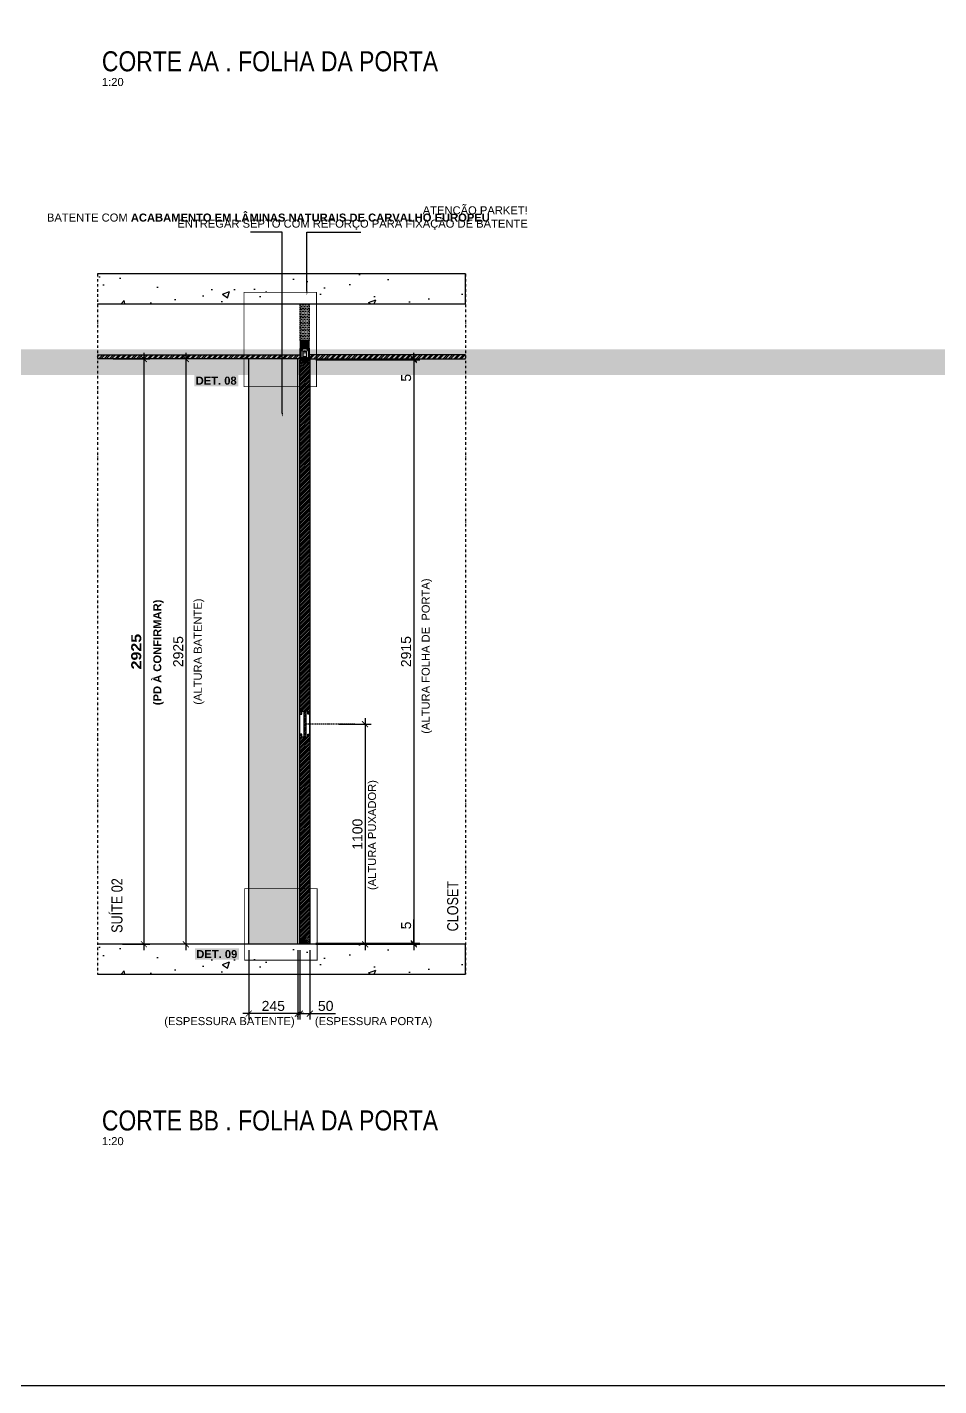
# Model space of a CAD drawing. Header units: millimetres. Extents: x -63251 to 507826, y 5339 to 217512.
# Drawn here: x 149331 to 153888, y 77975 to 84765 of the extents above; entities that cross this region are included whole.
import ezdxf
from ezdxf import colors
from ezdxf.entities.mleader import LeaderData, LeaderLine
from ezdxf.math import Vec2, Vec3

# ---------------------------------------------------------------- set-up
doc = ezdxf.new("R2010")
doc.units = ezdxf.units.MM
doc.header["$PDMODE"] = 3
doc.linetypes.add('TRAÇO 1-1', pattern=[9.525, 6.35, -3.175])
doc.linetypes.add('TRAÇO E PONTO 1-1', pattern=[25.4, 12.7, -6.35, 0, -6.35])
for name, color, linetype in [('AC-EQUIPAMENTO', 7, 'Continuous'), ('COTAS', 9, 'Continuous'), ('DETALHE', 10, 'Continuous'), ('FERRAGEM', 3, 'Continuous'), ('GESSO', 1, 'Continuous'), ('HACHURA', 21, 'Continuous'), ('MARCENARIA', 4, 'Continuous'), ('MARCENARIA . M', 4, 'Continuous'), ('PAREDE', 94, 'Continuous'), ('PDF8_Geometry', 7, 'Continuous'), ('PROJEÇÃO', 8, 'Continuous'), ('TEXTO', 105, 'Continuous'), ('TEXTO TRAÇO PONTO', 105, 'TRAÇO E PONTO 1-1')]:
    doc.layers.add(name, color=color, linetype=linetype)
doc.styles.add('1-1', font='arial.ttf', dxfattribs={"height": 0.2})
doc.styles.add('MEDIDA OFICIAL', font='ariblk.ttf')
doc.styles.add('PADRÃO', font='arial.ttf')
doc.styles.add('PADRÃO NEGRITO', font='arialbd.ttf')
doc.styles.add('TITULO', font='swissck.ttf')
doc.dimstyles.new('1-20', dxfattribs={"dimscale": 20, "dimtxt": 2.5, "dimasz": 1.5, "dimexe": 1.5, "dimexo": 1.5, "dimtad": 1, "dimtxsty": 'PADRÃO', "dimblk": 'ARCHTICK', "dimcen": 2.5, "dimdle": 1.5, "dimclrd": 9, "dimclre": 9, "dimclrt": 6, "dimadec": 0, "dimazin": 0, "dimtfac": 1, "dimtmove": 0, "dimatfit": 3, "dimfxl": 1.25, "dimlwd": -1, "dimlwe": -1, "dimarcsym": 0})
doc.dimstyles.new('Med. Ofic.1-20', dxfattribs={"dimscale": 20, "dimtxt": 2.5, "dimasz": 1.5, "dimexe": 1.5, "dimexo": 1.5, "dimtad": 1, "dimtxsty": 'MEDIDA OFICIAL', "dimblk": 'ARCHTICK', "dimcen": 2.5, "dimdle": 1.5, "dimclrd": 9, "dimclre": 9, "dimclrt": 10, "dimadec": 0, "dimazin": 0, "dimtfac": 1, "dimtmove": 0, "dimatfit": 3, "dimfxl": 1.25, "dimlwd": -1, "dimlwe": -1, "dimarcsym": 0})

# ---------------------------------------------------------------- blocks, each defined once
blk = doc.blocks.new('_ArchTick')
at = {"color": 0, "linetype": 'ByBlock', "const_width": 0.15}
blk.add_lwpolyline([(-0.5, -0.5), (0.5, 0.5)], dxfattribs=at)
blk = doc.blocks.new('*D458')
at = {"layer": 'Defpoints', "color": 0, "transparency": 16777216}
for p in [(150858.3, 81281.7), (150858.3, 80181.7), (151020.3, 80181.7)]:
    blk.add_point(p, dxfattribs=at)
at = {"layer": 'MARCENARIA . M', "color": 9, "transparency": 16777216}
for p, q in [((150888.3, 81281.7), (151050.3, 81281.7)), ((151020.3, 81311.7), (151020.3, 80151.7)), ((150888.3, 80181.7), (151050.3, 80181.7))]:
    blk.add_line(p, q, dxfattribs=at)
at = {"layer": 'MARCENARIA . M', "color": 9, "transparency": 16777216, "xscale": 30, "yscale": 30, "zscale": 30}
for p, rotation in [((151020.3, 81281.7), 90), ((151020.3, 80181.7), 270)]:
    blk.add_blockref('_ArchTick', p, dxfattribs=dict(at, rotation=rotation))
at = {"layer": 'MARCENARIA . M', "color": 6, "transparency": 16777216, "insert": (150982.3, 80731.7), "char_height": 50, "attachment_point": 5, "rotation": 90, "style": 'PADRÃO'}
blk.add_mtext('1100', dxfattribs=at)
blk = doc.blocks.new('*D459')
at = {"layer": 'Defpoints', "color": 0, "transparency": 16777216}
for p in [(150743.9, 83101.7), (150743.9, 80186.7), (151263.4, 80186.7)]:
    blk.add_point(p, dxfattribs=at)
at = {"layer": 'MARCENARIA . M', "color": 9, "transparency": 16777216}
for p, q in [((151263.4, 83131.7), (151263.4, 80156.7)), ((150773.9, 83101.7), (151293.4, 83101.7)), ((150773.9, 80186.7), (151293.4, 80186.7))]:
    blk.add_line(p, q, dxfattribs=at)
at = {"layer": 'MARCENARIA . M', "color": 9, "transparency": 16777216, "xscale": 30, "yscale": 30, "zscale": 30}
for p, rotation in [((151263.4, 83101.7), 90), ((151263.4, 80186.7), 270)]:
    blk.add_blockref('_ArchTick', p, dxfattribs=dict(at, rotation=rotation))
at = {"layer": 'MARCENARIA . M', "color": 6, "transparency": 16777216, "insert": (151225.4, 81644.2), "char_height": 50, "attachment_point": 5, "rotation": 90, "style": 'PADRÃO'}
blk.add_mtext('2915', dxfattribs=at)
blk = doc.blocks.new('*D460')
at = {"layer": 'Defpoints', "color": 0, "transparency": 16777216}
for p in [(150743.9, 80186.7), (150743.9, 80181.7), (151263.4, 80181.7)]:
    blk.add_point(p, dxfattribs=at)
at = {"layer": 'MARCENARIA . M', "color": 9, "transparency": 16777216}
for p, q in [((151263.4, 80186.7), (151263.4, 80304.8)), ((150773.9, 80186.7), (151293.4, 80186.7)), ((151263.4, 80181.7), (151263.4, 80186.7)), ((150773.9, 80181.7), (151293.4, 80181.7)), ((151263.4, 80181.7), (151263.4, 80151.7))]:
    blk.add_line(p, q, dxfattribs=at)
at = {"layer": 'MARCENARIA . M', "color": 9, "transparency": 16777216, "xscale": 30, "yscale": 30, "zscale": 30}
for p, rotation in [((151263.4, 80186.7), 270), ((151263.4, 80181.7), 90)]:
    blk.add_blockref('_ArchTick', p, dxfattribs=dict(at, rotation=rotation))
at = {"layer": 'MARCENARIA . M', "color": 6, "transparency": 16777216, "insert": (151225.5, 80275.8), "char_height": 50, "attachment_point": 5, "rotation": 90, "style": 'PADRÃO'}
blk.add_mtext('5', dxfattribs=at)
blk = doc.blocks.new('*D461')
at = {"layer": 'Defpoints', "color": 0, "transparency": 16777216}
for p in [(150743.9, 83106.7), (151263.4, 83106.7), (150743.9, 83101.7)]:
    blk.add_point(p, dxfattribs=at)
at = {"layer": 'MARCENARIA . M', "color": 9, "transparency": 16777216}
for p, q in [((150773.9, 83106.7), (151293.4, 83106.7)), ((151263.4, 83106.7), (151263.4, 83136.7)), ((151263.4, 83106.7), (151263.4, 83101.7)), ((150773.9, 83101.7), (151293.4, 83101.7)), ((151263.4, 83101.7), (151263.4, 82983.5))]:
    blk.add_line(p, q, dxfattribs=at)
at = {"layer": 'MARCENARIA . M', "color": 9, "transparency": 16777216, "xscale": 30, "yscale": 30, "zscale": 30}
for p, rotation in [((151263.4, 83106.7), 270), ((151263.4, 83101.7), 90)]:
    blk.add_blockref('_ArchTick', p, dxfattribs=dict(at, rotation=rotation))
at = {"layer": 'MARCENARIA . M', "color": 6, "transparency": 16777216, "insert": (151225.5, 83012.6), "char_height": 50, "attachment_point": 5, "rotation": 90, "style": 'PADRÃO'}
blk.add_mtext('5', dxfattribs=at)
blk = doc.blocks.new('*D462')
at = {"layer": 'COTAS', "color": 9, "ltscale": 0.4, "transparency": 16777216}
for p, q in [((149761.1, 83106.7), (149944.9, 83106.7)), ((149807.7, 80181.7), (149944.9, 80181.7))]:
    blk.add_line(p, q, dxfattribs=at)
at = {"layer": 'COTAS', "color": 9, "linetype": 'Continuous', "ltscale": 0.4, "transparency": 16777216}
blk.add_line((149914.9, 83136.7), (149914.9, 80151.7), dxfattribs=at)
at = {"layer": 'Defpoints', "color": 0, "ltscale": 0.4, "transparency": 16777216}
for p in [(149731.1, 83106.7), (149777.7, 80181.7), (149914.9, 80181.7)]:
    blk.add_point(p, dxfattribs=at)
at = {"layer": 'COTAS', "color": 9, "ltscale": 0.4, "transparency": 16777216, "xscale": 30, "yscale": 30, "zscale": 30}
for p, rotation in [((149914.9, 83106.7), 90), ((149914.9, 80181.7), 270)]:
    blk.add_blockref('_ArchTick', p, dxfattribs=dict(at, rotation=rotation))
at = {"layer": 'COTAS', "color": 10, "ltscale": 0.4, "transparency": 16777216, "insert": (149876.6, 81644.2), "char_height": 50, "attachment_point": 5, "rotation": 90, "style": 'MEDIDA OFICIAL'}
blk.add_mtext('2925', dxfattribs=at)
blk = doc.blocks.new('*D465')
at = {"layer": 'Defpoints', "color": 0, "transparency": 16777216}
for p in [(150265.1, 83106.7), (150124.5, 80181.7), (150289.7, 80181.7)]:
    blk.add_point(p, dxfattribs=at)
at = {"layer": 'MARCENARIA . M', "color": 9, "transparency": 16777216}
for p, q in [((150235.1, 83106.7), (150094.5, 83106.7)), ((150124.5, 83136.7), (150124.5, 80151.7)), ((150259.7, 80181.7), (150094.5, 80181.7))]:
    blk.add_line(p, q, dxfattribs=at)
at = {"layer": 'MARCENARIA . M', "color": 9, "transparency": 16777216, "xscale": 30, "yscale": 30, "zscale": 30}
for p, rotation in [((150124.5, 83106.7), 90), ((150124.5, 80181.7), 270)]:
    blk.add_blockref('_ArchTick', p, dxfattribs=dict(at, rotation=rotation))
at = {"layer": 'MARCENARIA . M', "color": 6, "transparency": 16777216, "insert": (150086.5, 81644.2), "char_height": 50, "attachment_point": 5, "rotation": 90, "style": 'PADRÃO'}
blk.add_mtext('2925', dxfattribs=at)
blk = doc.blocks.new('*D466')
at = {"layer": 'Defpoints', "color": 0, "transparency": 16777216}
for p in [(150438.9, 80181.7), (150683.9, 80181.7), (150438.9, 79835.4)]:
    blk.add_point(p, dxfattribs=at)
at = {"layer": 'MARCENARIA . M', "color": 9, "transparency": 16777216}
for p, q in [((150438.9, 80151.7), (150438.9, 79805.4)), ((150683.9, 80151.7), (150683.9, 79805.4)), ((150713.9, 79835.4), (150408.9, 79835.4))]:
    blk.add_line(p, q, dxfattribs=at)
at = {"layer": 'MARCENARIA . M', "color": 9, "transparency": 16777216, "xscale": 30, "yscale": 30, "zscale": 30, "rotation": 180}
blk.add_blockref('_ArchTick', (150438.9, 79835.4), dxfattribs=at)
at = {"layer": 'MARCENARIA . M', "color": 9, "transparency": 16777216, "xscale": 30, "yscale": 30, "zscale": 30}
blk.add_blockref('_ArchTick', (150683.9, 79835.4), dxfattribs=at)
at = {"layer": 'MARCENARIA . M', "color": 6, "transparency": 16777216, "insert": (150561.4, 79873.4), "char_height": 50, "attachment_point": 5, "style": 'PADRÃO'}
blk.add_mtext('245', dxfattribs=at)
blk = doc.blocks.new('*D467')
at = {"layer": 'Defpoints', "color": 0, "transparency": 16777216}
for p in [(150693.9, 80181.7), (150743.9, 80181.7), (150693.9, 79835.4)]:
    blk.add_point(p, dxfattribs=at)
at = {"layer": 'MARCENARIA . M', "color": 9, "transparency": 16777216}
for p, q in [((150693.9, 80151.7), (150693.9, 79805.4)), ((150743.9, 80151.7), (150743.9, 79805.4)), ((150693.9, 79835.4), (150773.9, 79835.4)), ((150743.9, 79835.4), (150871.6, 79835.4))]:
    blk.add_line(p, q, dxfattribs=at)
at = {"layer": 'MARCENARIA . M', "color": 9, "transparency": 16777216, "xscale": 30, "yscale": 30, "zscale": 30, "rotation": 180}
blk.add_blockref('_ArchTick', (150693.9, 79835.4), dxfattribs=at)
at = {"layer": 'MARCENARIA . M', "color": 9, "transparency": 16777216, "xscale": 30, "yscale": 30, "zscale": 30}
blk.add_blockref('_ArchTick', (150743.9, 79835.4), dxfattribs=at)
at = {"layer": 'MARCENARIA . M', "color": 6, "transparency": 16777216, "insert": (150823.4, 79873.4), "char_height": 50, "attachment_point": 5, "style": 'PADRÃO'}
blk.add_mtext('50', dxfattribs=at)

msp = doc.modelspace()

# ---------------------------------------------------------------- hatches: boundary and pattern name
at = {"layer": 'HACHURA'}
h = msp.add_hatch(dxfattribs=at)
h.set_pattern_fill('AR-CONC', color=21, scale=2)
h.set_pattern_definition([(50, (106628.95, 60829.57), (364.3693, -31.8782), [38.1, -419.1]), (355, (106628.95, 60829.57), (-70.4868, 382.1137), [30.48, -335.2812]), (100.45144, (106659.3, 60826.9), (293.8825, 350.2355), [32.38, -356.1805]), (46.1842, (106628.95, 60931.17), (542.158, -84.0847), [57.15, -628.65]), (96.6356, (106674.13, 60924.16), (474.808, 494.852), [48.57, -534.271]), (351.1842, (106628.95, 60931.17), (474.808, 494.852), [45.72, -502.9195]), (21, (106679.75, 60905.77), (303.2288, -204.5304), [38.1, -419.1]), (326, (106679.75, 60905.77), (123.604, 368.376), [30.48, -335.28]), (71.45144, (106705.02, 60888.73), (426.8328, 163.8455), [32.38, -356.18]), (37.5, (106628.95, 60829.57), (6.1772, 169.11008), [0, -331.216, 0, -340.36, 0, -336.55]), (7.5, (106628.95, 60829.57), (133.6393, 200.36115), [0, -194.056, 0, -323.596, 0, -128.27]), (327.5, (106515.67, 60829.57), (271.1812, -11.4575), [0, -127, 0, -396.24, 0, -525.78]), (317.5, (106464.87, 60829.57), (296.2584, 50.853), [0, -165.1, 0, -263.144, 0, -373.38])])
h.paths.add_polyline_path([(149682.919, 83531.698), (149682.919, 83381.698), (151524.907, 83381.698), (151524.907, 83531.698)])
h = msp.add_hatch(dxfattribs=at)
h.set_pattern_fill('AR-CONC', color=21, scale=2)
h.set_pattern_definition([(50, (106628.95, 57479.57), (364.3693, -31.8782), [38.1, -419.1]), (355, (106628.95, 57479.57), (-70.4868, 382.1137), [30.48, -335.2812]), (100.45144, (106659.3, 57476.9), (293.8825, 350.2355), [32.38, -356.1805]), (46.1842, (106628.95, 57581.17), (542.158, -84.0847), [57.15, -628.65]), (96.6356, (106674.13, 57574.16), (474.808, 494.852), [48.57, -534.271]), (351.1842, (106628.95, 57581.17), (474.808, 494.852), [45.72, -502.9195]), (21, (106679.75, 57555.77), (303.2288, -204.5304), [38.1, -419.1]), (326, (106679.75, 57555.77), (123.604, 368.376), [30.48, -335.28]), (71.45144, (106705.02, 57538.73), (426.8328, 163.8455), [32.38, -356.18]), (37.5, (106628.95, 57479.57), (6.1772, 169.11008), [0, -331.216, 0, -340.36, 0, -336.55]), (7.5, (106628.95, 57479.57), (133.6393, 200.36115), [0, -194.056, 0, -323.596, 0, -128.27]), (327.5, (106515.67, 57479.57), (271.1812, -11.4575), [0, -127, 0, -396.24, 0, -525.78]), (317.5, (106464.87, 57479.57), (296.2584, 50.853), [0, -165.1, 0, -263.144, 0, -373.38])])
h.paths.add_polyline_path([(149682.919, 80181.698), (149682.919, 80031.698), (151524.907, 80031.698), (151524.907, 80181.698)])
at = {"layer": 'MARCENARIA . M'}
h = msp.add_hatch(dxfattribs=at)
h.set_pattern_fill('DOTS', color=8, scale=5)
h.set_pattern_definition([(0, (33330.164, 53301.7015), (3.96875, 7.9375), [0, -7.9375])])
h.paths.add_polyline_path([(150741.358, 83381.698), (150696.358, 83381.698), (150696.358, 83199.698), (150741.358, 83199.698)])

# ---------------------------------------------------------------- linework, layer by layer
at = {"layer": 'DETALHE', "color": 10, "linetype": 'TRAÇO 1-1', "const_width": 4}
msp.add_lwpolyline([(150418.133, 80459.211), (150780.428, 80459.211), (150780.428, 80102.588), (150418.133, 80102.588)], close=True, dxfattribs=at)
at = {"layer": 'FERRAGEM'}
for points in [[(150711.358, 80186.698), (150711.358, 80201.698), (150726.358, 80201.698), (150726.358, 80186.698)], [(150711.358, 80186.698), (150712.358, 80186.698), (150712.358, 80200.698), (150725.358, 80200.698), (150725.358, 80186.698), (150726.358, 80186.698)]]:
    msp.add_lwpolyline(points, dxfattribs=at)
at = {"layer": 'FERRAGEM', "color": 1, "lineweight": 5}
for points in [[(150714.343, 80189.188), (150723.44, 80189.188), (150723.44, 80194.106), (150714.343, 80194.106)], [(150722.294, 80184.259), (150715.489, 80184.259), (150715.489, 80188.379), (150722.294, 80188.379)]]:
    msp.add_lwpolyline(points, close=True, dxfattribs=at)
for points in [[(150715.489, 80188.379), (150714.68, 80189.188)], [(150722.294, 80188.379), (150723.035, 80189.188)]]:
    msp.add_lwpolyline(points, dxfattribs=at)
at = {"layer": 'FERRAGEM'}
msp.add_lwpolyline([(150711.648, 80184.124), (150726.067, 80184.124), (150726.067, 80181.698), (150711.648, 80181.698)], close=True, dxfattribs=at)
at = {"layer": 'MARCENARIA'}
for points in [[(150693.858, 81231.698), (150693.858, 81331.698), (150703.858, 81331.698), (150703.858, 81346.698), (150713.858, 81346.698), (150713.858, 81216.698), (150703.858, 81216.698), (150703.858, 81231.698)], [(150743.858, 81231.698), (150743.858, 81331.698), (150733.858, 81331.698), (150733.858, 81346.698), (150723.858, 81346.698), (150723.858, 81216.698), (150733.858, 81216.698), (150733.858, 81231.698)]]:
    msp.add_lwpolyline(points, close=True, dxfattribs=at)
at = {"layer": 'PAREDE', "color": 10, "linetype": 'TRAÇO 1-1'}
msp.add_line((150968.24, 81281.698), (150723.858, 81281.698), dxfattribs=at)
at = {"layer": 'PAREDE'}
for points in [[(149682.919, 83381.698), (151522.907, 83381.698), (151522.907, 83531.698), (149682.919, 83531.698)], [(149682.919, 80031.698), (151522.907, 80031.698), (151522.907, 80181.698), (149682.919, 80181.698)]]:
    msp.add_lwpolyline(points, dxfattribs=at)
at = {"layer": 'PDF8_Geometry', "lineweight": 5}
for points in [[(150717.173, 80184.259), (150717.173, 80184.124)], [(150720.542, 80184.259), (150720.542, 80184.124)]]:
    msp.add_lwpolyline(points, dxfattribs=at)
at = {"layer": 'PROJEÇÃO', "color": 8, "linetype": 'TRAÇO 1-1'}
msp.add_lwpolyline([(150741.358, 83381.698), (150741.358, 83199.698), (150696.358, 83199.698), (150696.358, 83381.698)], dxfattribs=at)

# ---------------------------------------------------------------- texts
at = {"layer": 'COTAS', "color": 10, "insert": (150013.697, 81640.184), "char_height": 40, "width": 1350, "attachment_point": 8, "rotation": 90, "style": 'PADRÃO NEGRITO'}
msp.add_mtext('(PD À CONFIRMAR)', dxfattribs=at)
at = {"layer": 'COTAS', "color": 6, "char_height": 40, "width": 1350, "attachment_point": 2, "rotation": 90, "style": 'PADRÃO'}
for s, insert in [('(ALTURA BATENTE)', (150164.173, 81644.198)), ('(ALTURA PUXADOR)', (151034.829, 80727.579))]:
    msp.add_mtext(s, dxfattribs=dict(at, insert=insert))
at = {"layer": 'COTAS', "color": 6, "char_height": 40, "width": 1298, "attachment_point": 2, "style": 'PADRÃO'}
for s, insert in [('(ESPESSURA BATENTE)', (150342.428, 79817.814)), ('(ESPESSURA PORTA)', (151062.652, 79817.814))]:
    msp.add_mtext(s, dxfattribs=dict(at, insert=insert))
at = {"layer": 'DETALHE', "color": 105, "insert": (150381.476, 80152.679), "char_height": 40, "width": 203.41444, "attachment_point": 3, "style": 'PADRÃO', "bg_fill": 1, "box_fill_scale": 1.2, "bg_fill_color": 50, "bg_fill_transparency": 0}
msp.add_mtext('{\\fArial|b1|i0|c0|p34;DET. 09}', dxfattribs=at)
at = {"layer": 'TEXTO', "color": 1, "char_height": 100, "width": 2667.84777, "attachment_point": 7, "style": 'TITULO'}
for s, insert in [('CORTE AA . FOLHA DA PORTA', (149704.813, 84542.814)), ('CORTE BB . FOLHA DA PORTA', (149704.813, 79249.873))]:
    msp.add_mtext(s, dxfattribs=dict(at, insert=insert))
at = {"layer": 'TEXTO', "char_height": 40, "width": 480, "attachment_point": 1, "style": 'PADRÃO'}
for insert in [(149704.813, 84510.814), (149704.813, 79217.873)]:
    msp.add_mtext('1:20', dxfattribs=dict(at, insert=insert))
at = {"layer": 'TEXTO', "color": 1, "char_height": 55, "width": 695.16158, "attachment_point": 7, "rotation": 90, "style": 'TITULO'}
for s, insert in [('\\pxql;{\\C10;SUÍTE 02}', (149808.47, 80238.723)), ('\\pxql;{\\C10;CLOSET}', (151486.257, 80246.186))]:
    msp.add_mtext(s, dxfattribs=dict(at, insert=insert))

# ---------------------------------------------------------------- dimensions: what is measured, and where the dimension line sits
at = {"layer": 'MARCENARIA . M', "color": 2}
for base, p1, p2, angle, picture, middle in [((151020.305, 80181.698), (150858.268, 81281.698), (150858.268, 80181.698), 90, '*D458', (150982.277, 80731.698)), ((150438.858, 79835.403), (150683.858, 80181.698), (150438.858, 80181.698), 180, '*D466', (150561.358, 79873.431))]:
    dim = msp.add_linear_dim(base=base, p1=p1, p2=p2, angle=angle, dimstyle='1-20', dxfattribs=at)
    dim.commit()
    dim.dimension.update_dxf_attribs({"geometry": picture, "text_midpoint": middle})
for base, p1, p2, angle, picture, middle in [((151263.416, 80181.698), (150743.858, 80186.698), (150743.858, 80181.698), 90, '*D460', (151263.416, 80275.774)), ((150693.858, 79835.403), (150743.858, 80181.698), (150693.858, 80181.698), 180, '*D467', (150823.363, 79835.403))]:
    dim = msp.add_linear_dim(base=base, p1=p1, p2=p2, angle=angle, dimstyle='1-20', dxfattribs=at)
    dim.commit()
    dim.dimension.update_dxf_attribs({"geometry": picture, "text_midpoint": middle, "dimtype": 160})

# ---------------------------------------------------------------- leaders
at = {"layer": 'COTAS'}
ml = msp.add_multileader_mtext('Standard', dxfattribs=at)
ml.set_content('\\pxqr,t3;{\\C10;ATENÇÃO PARKET!\\P}ENTREGAR SEPTO COM REFORÇO PARA FIXAÇÃO DE BATENTE', color=105, style='1-1')
ml.set_leader_properties(color=256, linetype='ByLayer', lineweight=-1)
ml.build(insert=Vec2(0, 0))
ml.multileader.update_dxf_attribs({"text_left_attachment_type": 2, "text_right_attachment_type": 2, "dogleg_length": 1.35, "arrow_head_size": 20, "scale": 200})
ctx = ml.context
ctx.base_point, ctx.scale, ctx.char_height, ctx.arrow_head_size, ctx.landing_gap_size, ctx.plane_origin = Vec3(150999.374, 83740.453), 200, 40, 20, 40, Vec3(150670.391, 83404.38)
ctx.left_attachment, ctx.right_attachment, ctx.text_align_type = 2, 2, 2
notes = []
notes.append((ctx, [(0, (1, 1, 0), (150729.308, 83740.453), (1, 0), 270.066, [(0, [(150729.308, 83424.698)], 0, [])])]))
ctx.mtext.insert, ctx.mtext.width, ctx.mtext.alignment, ctx.mtext.flow_direction = Vec3(151833.044, 83869.566), 862.95431, 3, 5
ml = msp.add_multileader_mtext('Standard', dxfattribs=at)
ml.set_content('{\\fArial|b1|i0|c0|p34;\\C10;ATENÇÃO PARKET!\\P}PORTA RIPADA EM {\\fArial|b1|i0|c0|p34;CABREUVA BRANCA PREMIUM 18*5+5*900 À 2200mm}', color=105, style='1-1')
ml.set_leader_properties(color=256, linetype='ByLayer', lineweight=-1)
ml.build(insert=Vec2(0, 0))
ml.multileader.update_dxf_attribs({"text_left_attachment_type": 2, "text_right_attachment_type": 2, "dogleg_length": 0.36, "arrow_head_size": 15, "scale": 200})
ctx = ml.context
ctx.base_point, ctx.scale, ctx.char_height, ctx.arrow_head_size, ctx.landing_gap_size, ctx.plane_origin = Vec3(158855.411, 83013.21, 0), 200, 40, 15, 10, Vec3(159560.983, 82630.38, 0)
ctx.left_attachment, ctx.right_attachment, ctx.text_align_type = 2, 2, 2
notes.append((ctx, [(0, (1, 1, 0), (159862.782, 83013.21, 0), (-1, 0), 144.288, [(0, [(159862.782, 81992.495, 0)], 0, [])])]))
ctx.mtext.insert, ctx.mtext.rotation, ctx.mtext.width, ctx.mtext.alignment, ctx.mtext.flow_direction = Vec3(159708.494, 83144.056, 0), 6.28318531, 858.66662, 3, 5
ctx.mtext.has_bg_fill, ctx.mtext.bg_color, ctx.mtext.bg_scale_factor, ctx.mtext.bg_transparency, ctx.mtext.use_window_bg_color = 1, -1023410095, 1.25, 0, 0
for ctx, leaders in notes:
    for number, flags, end, landing, length, lines in leaders:
        leader = LeaderData()
        leader.index, (leader.has_last_leader_line, leader.has_dogleg_vector, leader.attachment_direction) = number, flags
        leader.last_leader_point, leader.dogleg_vector, leader.dogleg_length = Vec3(end), Vec3(landing), length
        for number, points, colour, breaks in lines:
            line = LeaderLine()
            line.index, line.vertices, line.color, line.breaks = number, Vec3.list(points), colors.encode_raw_color(colour), breaks
            leader.lines.append(line)
        ctx.leaders.append(leader)

# ---------------------------------------------------------------- next in the draw order: hatches: boundary and pattern name
at = {"layer": 'AC-EQUIPAMENTO'}
h = msp.add_hatch(dxfattribs=at)
h.set_pattern_fill('ANSI31', color=8, scale=2)
h.set_pattern_definition([(45, (-2381.8226, -5292.941), (-4.49012806, 4.49012806), [])])
h.paths.add_polyline_path([(150743.858, 83101.698), (150728.858, 83101.698), (150728.858, 83086.698), (150708.858, 83086.698), (150708.858, 83101.698), (150693.858, 83101.698), (150693.858, 81331.698), (150703.858, 81331.698), (150703.858, 81346.698), (150713.858, 81346.698), (150713.858, 81216.698), (150703.858, 81216.698), (150703.858, 81231.698), (150693.858, 81231.698), (150693.858, 80186.698), (150711.358, 80186.698), (150711.358, 80201.698), (150726.358, 80201.698), (150726.358, 80186.698), (150743.858, 80186.698), (150743.858, 81231.698), (150733.858, 81231.698), (150733.858, 81216.698), (150723.858, 81216.698), (150723.858, 81346.698), (150733.858, 81346.698), (150733.858, 81331.698), (150743.858, 81331.698)])
at = {"layer": 'HACHURA', "true_color": 0x636466}
h = msp.add_hatch(dxfattribs=at)
h.set_pattern_fill('PATRON00077', color=251, scale=40, angle=135, pattern_type=2)
h.set_pattern_definition([(135, (90596.575, -26046.793), (-56.568542, 4e-15), [2, -38]), (225, (90575.36, -26045.38), (-7e-15, -56.568542), [4, -36]), (180, (90583.847, -26048.208), (-28.284271, -28.284271), [2.828, -8.484, 2.828, -5.656, 19.8, -16.9725425]), (180, (90599.403, -26046.793), (-28.284271, -28.284271), [2.8284, -5.6568, 2.8284, -45.2549425]), (180, (90586.675, -26039.722), (-28.284271, -28.284271), [2.8284, -53.740142]), (180, (90585.26, -26035.48), (-28.284271, -28.284271), [2.8284, -53.740142]), (180, (90586.675, -26042.55), (-28.284271, -28.284271), [2.8284, -53.740142]), (180, (90586.675, -26045.38), (-28.284271, -28.284271), [5.6568, -50.911742]), (180, (90558.39, -26059.52), (-28.284271, -28.284271), [5.6568, -50.911742]), (180, (90588.09, -26049.622), (-28.284271, -28.284271), [11.3136, -45.254942]), (180, (90588.09, -26052.45), (-28.284271, -28.284271), [11.3136, -45.254942]), (180, (90561.22, -26042.55), (-28.284271, -28.284271), [11.3136, -45.254942]), (180, (90586.675, -26056.693), (-28.284271, -28.284271), [8.48528, -48.083262]), (180, (90588.09, -26066.592), (-28.284271, -28.284271), [8.48528, -48.083262]), (180, (90588.09, -26060.936), (-28.284271, -28.284271), [8.48528, -48.083262]), (180, (90561.22, -26051.036), (-28.284271, -28.284271), [14.142136, -42.426406]), (180, (90562.634, -26055.28), (-28.284271, -28.284271), [14.142136, -42.426406]), (180, (90566.876, -26045.38), (-28.284271, -28.284271), [19.79899, -36.769553]), (161.565051, (90590.918, -26046.793), (-28.2842713, 28.2842712), [4.472136, -84.970583]), (161.565051, (90576.776, -26049.622), (-28.2842713, 28.2842712), [4.472136, -84.970583]), (161.565051, (90581.018, -26048.208), (-28.2842713, 28.2842712), [4.472136, -84.970583]), (161.565051, (90595.16, -26045.38), (-28.2842713, 28.2842712), [8.944272, -80.498447]), (161.565051, (90576.776, -26052.45), (-28.2842713, 28.2842712), [13.416408, -76.026311]), (161.565051, (90578.19, -26056.693), (-28.2842713, 28.2842712), [17.888544, -71.554175]), (161.565051, (90579.604, -26060.936), (-28.2842713, 28.2842712), [17.888544, -71.554175]), (161.565051, (90575.361, -26073.663), (-28.2842713, 28.2842712), [17.888544, -71.554175]), (161.565051, (90578.19, -26070.835), (-28.2842713, 28.2842712), [22.36068, -67.082039]), (161.565051, (90579.604, -26066.592), (-28.2842713, 28.2842712), [22.36068, -67.082039]), (198.434949, (90581.018, -26045.38), (-28.2842712, -28.2842712), [4.472136, -84.970583]), (198.434949, (90588.09, -26046.793), (-28.2842712, -28.2842712), [4.472136, -84.970583]), (198.434949, (90596.575, -26046.793), (-28.2842712, -28.2842712), [8.944272, -80.498447]), (198.434949, (90583.847, -26042.55), (-28.2842712, -28.2842712), [8.944272, -80.498447]), (198.434949, (90600.817, -26048.208), (-28.2842712, -28.2842712), [13.416408, -76.026311]), (198.434949, (90603.646, -26051.036), (-28.2842712, -28.2842712), [17.888544, -71.554175]), (198.434949, (90576.776, -26026.994), (-28.2842712, -28.2842712), [17.888544, -71.554175]), (198.434949, (90583.847, -26039.722), (-28.2842712, -28.2842712), [17.888544, -71.554175]), (198.434949, (90581.018, -26031.237), (-28.2842712, -28.2842712), [22.36068, -67.082039]), (198.434949, (90582.433, -26035.48), (-28.2842712, -28.2842712), [22.36068, -67.082039])])
h.paths.add_polyline_path([(150741.358, 83159.698), (150741.358, 83199.698), (150696.358, 83199.698), (150696.358, 83159.698)])
at = {"layer": 'HACHURA'}
h = msp.add_hatch(dxfattribs=at)
h.set_pattern_fill('ANSI32', color=8, scale=2)
h.set_pattern_definition([(45, (-127514.037, 16929.977), (-13.4703842, 13.4703842), []), (45, (-127505.057, 16929.977), (-13.4703842, 13.4703842), [])])
h.paths.add_polyline_path([(149682.919, 83126.698), (149682.919, 83106.698), (150711.358, 83106.698), (150711.358, 83109.698), (150696.358, 83109.698), (150696.358, 83126.698)])
at = {"layer": 'HACHURA', "true_color": 0xba9673}
h = msp.add_hatch(color=33, dxfattribs=at)
h.dxf.hatch_style = 1
h.paths.add_polyline_path([(150438.858, 80181.698), (150683.858, 80181.698), (150683.858, 83106.698), (150438.858, 83106.698)])
at = {"layer": 'HACHURA'}
h = msp.add_hatch(dxfattribs=at)
h.set_pattern_fill('ANSI32', color=8, scale=2)
h.set_pattern_definition([(45, (-127544.038, 16929.977), (-13.4703842, 13.4703842), []), (45, (-127535.058, 16929.977), (-13.4703842, 13.4703842), [])])
h.paths.add_polyline_path([(151522.907, 83106.698), (151522.907, 83126.698), (150741.358, 83126.698), (150741.358, 83109.698), (150726.358, 83109.698), (150726.358, 83106.698)])
at = {"layer": 'MARCENARIA . M'}
h = msp.add_hatch(color=8, dxfattribs=at)
h.dxf.hatch_style = 1
h.paths.add_polyline_path([(150700.944, 83115.834, 0.33605523), (150700.462, 83116.198), (150699.858, 83116.198, -0.41421356), (150699.358, 83116.698), (150699.358, 83148.198, -0.33523574), (150706.903, 83154.196, 0.19250473), (150707.245, 83154.342), (150709.454, 83156.552, -0.19891237), (150709.808, 83156.698), (150718.281, 83156.698, 0.26794919), (150718.714, 83156.948), (150718.858, 83157.198), (150719.002, 83156.948, 0.26794919), (150719.435, 83156.698), (150727.908, 83156.698, -0.19891237), (150728.262, 83156.552), (150730.472, 83154.342, 0.19250473), (150730.813, 83154.196, -0.33523574), (150738.358, 83148.198), (150738.358, 83116.698, -0.41421356), (150737.858, 83116.198), (150737.254, 83116.198, 0.33605523), (150736.772, 83115.834, -0.35330176), (150732.358, 83112.698, -0.35330178), (150727.944, 83115.834, 0.33605523), (150727.462, 83116.198), (150726.858, 83116.198, 0.41421356), (150726.358, 83115.698), (150726.358, 83109.698), (150741.358, 83109.698), (150741.358, 83129.698), (150741.358, 83159.698), (150740.358, 83159.698, 0.41421356), (150739.858, 83159.198), (150739.858, 83157.198, -0.41421356), (150739.358, 83156.698), (150732.565, 83156.698, -0.19891237), (150732.212, 83156.845), (150729.504, 83159.552, 0.19891237), (150729.151, 83159.698), (150708.565, 83159.698, 0.19891237), (150708.212, 83159.552), (150705.504, 83156.845, -0.19891237), (150705.151, 83156.698), (150699.358, 83156.698), (150698.358, 83156.698, -0.41421356), (150697.858, 83157.198), (150697.858, 83159.198, 0.41421356), (150697.358, 83159.698), (150696.358, 83159.698), (150696.358, 83109.698), (150711.358, 83109.698), (150711.358, 83115.698, 0.41421356), (150710.858, 83116.198), (150710.254, 83116.198, 0.33605523), (150709.772, 83115.834, -0.35330177), (150705.358, 83112.698, -0.35330177)])
h = msp.add_hatch(color=8, dxfattribs=at)
h.dxf.hatch_style = 1
h.paths.add_polyline_path([(150708.858, 83101.698), (150708.858, 83086.698), (150728.858, 83086.698), (150728.858, 83101.698)])

# ---------------------------------------------------------------- next in the draw order: linework, layer by layer
at = {"layer": 'DETALHE', "color": 10, "linetype": 'TRAÇO 1-1', "const_width": 4}
msp.add_lwpolyline([(150415.034, 83439.464), (150777.33, 83439.464), (150777.33, 82968.272), (150415.034, 82968.272)], close=True, dxfattribs=at)
at = {"layer": 'FERRAGEM', "color": 1, "lineweight": 5}
for p, q in [((150709.772, 83137.535), (150727.944, 83137.535)), ((150709.772, 83119.737), (150712.857, 83119.737)), ((150718.858, 83104.698), (150718.858, 83101.698)), ((150724.86, 83119.737), (150727.944, 83119.737))]:
    msp.add_line(p, q, dxfattribs=at)
at = {"layer": 'FERRAGEM'}
for points in [[(150696.358, 83159.698), (150741.358, 83159.698), (150741.358, 83199.698), (150696.358, 83199.698)], [(150708.858, 83101.698), (150728.858, 83101.698), (150728.858, 83086.698), (150708.858, 83086.698)]]:
    msp.add_lwpolyline(points, close=True, dxfattribs=at)
msp.add_lwpolyline([(150705.358, 83112.698, 0.35330177), (150709.772, 83115.834, -0.33605523), (150710.254, 83116.198), (150710.858, 83116.198, -0.41421356), (150711.358, 83115.698), (150711.358, 83109.698), (150696.358, 83109.698), (150696.358, 83159.698), (150697.358, 83159.698, -0.41421356), (150697.858, 83159.198), (150697.858, 83157.198, 0.41421356), (150698.358, 83156.698), (150699.358, 83156.698), (150705.151, 83156.698, 0.19891237), (150705.504, 83156.845), (150708.212, 83159.552, -0.19891237), (150708.565, 83159.698), (150729.151, 83159.698, -0.19891237), (150729.504, 83159.552), (150732.212, 83156.845, 0.19891237), (150732.565, 83156.698), (150739.358, 83156.698, 0.41421356), (150739.858, 83157.198), (150739.858, 83159.198, -0.41421356), (150740.358, 83159.698), (150741.358, 83159.698), (150741.358, 83109.698), (150726.358, 83109.698), (150726.358, 83115.698, -0.41421356), (150726.858, 83116.198), (150727.462, 83116.198, -0.33605523), (150727.944, 83115.834, 0.35330178), (150732.358, 83112.698, 0.35330176), (150736.772, 83115.834, -0.33605523), (150737.254, 83116.198), (150737.858, 83116.198, 0.41421356), (150738.358, 83116.698), (150738.358, 83148.198, 0.33523574), (150730.813, 83154.196, -0.19250473), (150730.472, 83154.342), (150728.262, 83156.552, 0.19891237), (150727.908, 83156.698), (150719.435, 83156.698, -0.26794919), (150719.002, 83156.948), (150718.858, 83157.198), (150718.714, 83156.948, -0.26794919), (150718.281, 83156.698), (150709.808, 83156.698, 0.19891237), (150709.454, 83156.552), (150707.245, 83154.342, -0.19250473), (150706.903, 83154.196, 0.33523574), (150699.358, 83148.198), (150699.358, 83116.698, 0.41421356), (150699.858, 83116.198), (150700.462, 83116.198, -0.33605523), (150700.944, 83115.834, 0.35330177), (150705.358, 83112.698, -0.35330177)], format="xyb", dxfattribs=at)
at = {"layer": 'FERRAGEM', "color": 1, "lineweight": 5}
for points in [[(150700.944, 83115.849), (150700.944, 83145.547, -0.71380968), (150709.772, 83145.547), (150709.772, 83115.849, -0.71380968)], [(150727.944, 83115.849), (150727.944, 83145.547, -0.71380968), (150736.772, 83145.547), (150736.772, 83115.849, -0.71380968)]]:
    msp.add_lwpolyline(points, format="xyb", close=True, dxfattribs=at)
for points in [[(150710.963, 83119.737), (150710.963, 83137.535), (150726.753, 83137.535), (150726.753, 83119.737), (150710.963, 83119.737)], [(150724.86, 83119.737), (150722.039, 83116.917), (150722.039, 83114.319), (150715.677, 83114.319), (150715.677, 83116.917), (150712.857, 83119.737)], [(150714.252, 83145.024), (150714.252, 83147.392), (150714.897, 83148.037), (150722.106, 83148.037), (150722.752, 83147.392), (150722.752, 83145.024)], [(150714.252, 83147.392), (150722.752, 83147.392)], [(150714.252, 83145.024), (150722.752, 83145.024)], [(150714.587, 83111.52), (150722.958, 83112.6), (150722.553, 83113.005), (150722.958, 83113.276), (150714.587, 83112.195)], [(150714.587, 83108.145), (150722.958, 83109.225), (150722.553, 83109.63), (150722.958, 83109.9), (150714.587, 83108.82)], [(150714.587, 83104.769), (150722.958, 83105.849), (150722.553, 83106.254), (150722.958, 83106.524), (150714.587, 83105.444)], [(150714.672, 83112.341), (150715.077, 83112.747), (150714.672, 83113.152), (150715.077, 83113.422), (150714.672, 83113.827), (150715.077, 83114.097), (150714.672, 83114.502), (150715.077, 83114.772), (150714.672, 83115.177), (150715.077, 83115.447), (150714.672, 83115.852), (150715.077, 83116.122), (150714.672, 83116.527), (150715.077, 83116.797), (150714.672, 83117.202), (150715.077, 83117.472), (150714.672, 83117.877), (150714.694, 83117.899)], [(150715.549, 83117.045), (150714.672, 83116.932)], [(150714.672, 83116.257), (150715.677, 83116.387)], [(150714.672, 83115.582), (150715.677, 83115.712)], [(150714.672, 83114.907), (150715.677, 83115.036)], [(150715.677, 83115.036), (150714.672, 83114.907)], [(150714.672, 83112.881), (150723.044, 83113.962), (150722.639, 83114.367), (150723.044, 83114.637)], [(150715.677, 83114.361), (150714.672, 83114.232)], [(150714.672, 83114.232), (150715.677, 83114.361)], [(150714.672, 83113.557), (150720.578, 83114.319)], [(150714.672, 83112.206), (150723.044, 83113.287), (150722.639, 83113.692), (150723.044, 83113.962)], [(150714.672, 83110.856), (150723.044, 83111.936), (150722.639, 83112.341), (150723.044, 83112.611), (150714.672, 83111.531)], [(150714.861, 83104.698), (150715.077, 83104.915), (150714.672, 83105.185), (150715.077, 83105.59), (150714.672, 83105.86), (150715.077, 83106.265), (150714.672, 83106.67), (150715.077, 83107.075), (150714.672, 83107.345), (150715.077, 83107.751), (150714.672, 83108.021), (150715.077, 83108.426), (150714.672, 83108.696), (150715.077, 83109.101), (150714.672, 83109.506), (150715.077, 83109.911), (150714.672, 83110.181), (150715.077, 83110.586), (150714.672, 83110.856), (150715.077, 83111.261), (150714.672, 83111.531), (150715.077, 83111.936), (150714.672, 83112.341)], [(150714.672, 83110.181), (150723.044, 83111.261), (150722.639, 83111.666), (150723.044, 83111.936)], [(150714.672, 83109.506), (150723.044, 83110.586), (150722.639, 83110.991), (150723.044, 83111.261)], [(150714.672, 83108.831), (150723.044, 83109.911), (150722.639, 83110.316), (150723.044, 83110.586)], [(150714.672, 83107.481), (150723.044, 83108.561), (150722.639, 83108.966), (150723.044, 83109.236), (150714.672, 83108.156)], [(150714.672, 83106.805), (150723.044, 83107.886), (150722.639, 83108.291), (150723.044, 83108.561)], [(150714.672, 83106.13), (150723.044, 83107.211), (150722.639, 83107.616), (150723.044, 83107.886)], [(150714.672, 83105.455), (150723.044, 83106.535), (150722.639, 83106.94), (150723.044, 83107.211)], [(150719.271, 83104.698), (150723.044, 83105.185), (150722.639, 83105.59), (150723.044, 83105.86), (150714.672, 83104.78)], [(150715.758, 83143.646), (150715.758, 83145.024)], [(150721.246, 83143.671), (150721.246, 83145.024)], [(150722.039, 83116.532), (150723.044, 83116.662), (150722.639, 83117.067), (150723.044, 83117.337)], [(150722.039, 83115.857), (150723.044, 83115.987), (150722.639, 83116.392), (150723.044, 83116.662)], [(150722.039, 83115.182), (150723.044, 83115.312), (150722.639, 83115.717), (150723.044, 83115.987), (150722.039, 83115.857)], [(150722.039, 83114.507), (150723.044, 83114.637), (150722.639, 83115.042), (150723.044, 83115.312), (150722.039, 83115.182)], [(150722.373, 83117.251), (150723.044, 83117.337), (150722.752, 83117.629)], [(150722.856, 83104.698), (150722.639, 83104.915), (150723.044, 83105.185)]]:
    msp.add_lwpolyline(points, dxfattribs=at)
msp.add_lwpolyline([(150712.857, 83104.698), (150724.86, 83104.698), (150724.86, 83101.698), (150712.857, 83101.698)], close=True, dxfattribs=at)
msp.add_arc((150718.858, 83096.759), 46.973, 78.8474235, 101.1525765, dxfattribs=at)
at = {"layer": 'GESSO', "color": 1}
for points in [[(149682.919, 83126.698), (150696.358, 83126.698), (150696.358, 83109.698), (150711.358, 83109.698), (150711.358, 83106.698), (149682.919, 83106.698)], [(151522.907, 83126.698), (150741.358, 83126.698), (150741.358, 83109.698), (150726.358, 83109.698), (150726.358, 83106.698), (151522.907, 83106.698)]]:
    msp.add_lwpolyline(points, dxfattribs=at)
at = {"layer": 'MARCENARIA . M'}
for p, q in [((150438.858, 80181.698), (150438.858, 83106.698)), ((150683.858, 80181.698), (150683.858, 83106.698))]:
    msp.add_line(p, q, dxfattribs=at)
at = {"layer": 'MARCENARIA . M', "color": 3}
msp.add_lwpolyline([(155621.33, 96213.297), (155621.33, 77975.185), (141791.989, 77975.185), (141791.989, 96213.297)], close=True, dxfattribs=at)
at = {"layer": 'MARCENARIA . M'}
msp.add_lwpolyline([(150693.858, 83101.698), (150743.858, 83101.698), (150743.858, 80186.698), (150693.858, 80186.698)], close=True, dxfattribs=at)
at = {"layer": 'TEXTO TRAÇO PONTO'}
for p, q in [((149682.919, 83531.698), (149682.919, 80031.698)), ((151522.907, 83531.698), (151522.907, 80031.698))]:
    msp.add_line(p, q, dxfattribs=at)

# ---------------------------------------------------------------- next in the draw order: texts
at = {"layer": 'COTAS', "color": 6, "insert": (151303.1, 81621.883), "char_height": 40, "width": 1350, "attachment_point": 2, "rotation": 90, "style": 'PADRÃO'}
msp.add_mtext('(ALTURA FOLHA DE  PORTA)', dxfattribs=at)
at = {"layer": 'DETALHE', "color": 105, "insert": (150378.377, 83018.364), "char_height": 40, "width": 203.41444, "attachment_point": 3, "style": 'PADRÃO', "bg_fill": 1, "box_fill_scale": 1.2, "bg_fill_color": 50, "bg_fill_transparency": 0}
msp.add_mtext('{\\fArial|b1|i0|c0|p34;DET. 08}', dxfattribs=at)

# ---------------------------------------------------------------- next in the draw order: dimensions: what is measured, and where the dimension line sits
at = {"layer": 'COTAS', "color": 7, "ltscale": 0.4, "true_color": 0xededed}
dim = msp.add_linear_dim(base=(149914.924, 80181.698), p1=(149731.054, 83106.698), p2=(149777.694, 80181.698), angle=90, dimstyle='Med. Ofic.1-20', dxfattribs=at)
dim.commit()
dim.dimension.update_dxf_attribs({"geometry": '*D462', "text_midpoint": (149876.572, 81644.198)})
at = {"layer": 'MARCENARIA . M', "color": 2}
for base, p1, p2, picture, middle in [((150124.489, 80181.698), (150265.113, 83106.698), (150289.672, 80181.698), '*D465', (150086.46, 81644.198)), ((151263.416, 80186.698), (150743.858, 83101.698), (150743.858, 80186.698), '*D459', (151225.388, 81644.198))]:
    dim = msp.add_linear_dim(base=base, p1=p1, p2=p2, angle=90, dimstyle='1-20', dxfattribs=at)
    dim.commit()
    dim.dimension.update_dxf_attribs({"geometry": picture, "text_midpoint": middle})
dim = msp.add_linear_dim(base=(151263.416, 83106.698), p1=(150743.858, 83101.698), p2=(150743.858, 83106.698), angle=90, dimstyle='1-20', dxfattribs=at)
dim.commit()
dim.dimension.update_dxf_attribs({"geometry": '*D461', "text_midpoint": (151263.416, 83012.623), "dimtype": 160})

# ---------------------------------------------------------------- next in the draw order: leaders
at = {"layer": 'COTAS'}
ml = msp.add_multileader_mtext('Standard', dxfattribs=at)
ml.set_content('\\pxqr,t3;{\\C10;ATENÇÃO PARKET!\\P}TRILHOS COM {\\fArial|b1|i0|c0|p34;\\C10;ACABAMENTO} {\\fArial|b1|i0|c0|p34;EM LÂMINAS NATURAIS DE CARVALHO EUROPEU}', color=105, style='1-1')
ml.set_leader_properties(color=256, linetype='ByLayer', lineweight=-1)
ml.build(insert=Vec2(0, 0))
ml.multileader.update_dxf_attribs({"text_left_attachment_type": 2, "text_right_attachment_type": 2, "dogleg_length": 1.35, "arrow_head_size": 20, "scale": 200})
ctx = ml.context
ctx.base_point, ctx.scale, ctx.char_height, ctx.arrow_head_size, ctx.landing_gap_size, ctx.plane_origin = Vec3(175560.94, 83740.453), 200, 40, 20, 40, Vec3(175342.106, 83404.38)
ctx.left_attachment, ctx.right_attachment, ctx.text_align_type = 2, 2, 2
notes = []
notes.append((ctx, [(0, (1, 1, 0), (175401.023, 83740.453), (1, 0), 159.918, [(0, [(175401.023, 82908.698)], 0, [])])]))
ctx.mtext.insert, ctx.mtext.width, ctx.mtext.alignment, ctx.mtext.flow_direction = Vec3(176404.542, 83871.039), 862.95431, 3, 5
ml = msp.add_multileader_mtext('Standard', dxfattribs=at)
ml.set_content('\\pxqr,t3;{\\C10;ATENÇÃO PARKET!\\P}TRILHOS COM {\\fArial|b1|i0|c0|p34;\\C10;ACABAMENTO} {\\fArial|b1|i0|c0|p34;EM LÂMINAS NATURAIS DE CARVALHO EUROPEU}', color=105, style='1-1')
ml.set_leader_properties(color=256, linetype='ByLayer', lineweight=-1)
ml.build(insert=Vec2(0, 0))
ml.multileader.update_dxf_attribs({"text_left_attachment_type": 2, "text_right_attachment_type": 2, "dogleg_length": 1.35, "arrow_head_size": 20, "scale": 200})
ctx = ml.context
ctx.base_point, ctx.scale, ctx.char_height, ctx.arrow_head_size, ctx.landing_gap_size, ctx.plane_origin = Vec3(179719.452, 83740.453), 200, 40, 20, 40, Vec3(179500.617, 83404.38)
ctx.left_attachment, ctx.right_attachment, ctx.text_align_type = 2, 2, 2
notes.append((ctx, [(0, (1, 1, 0), (179559.534, 83740.453), (1, 0), 159.918, [(0, [(179559.534, 82908.698)], 0, [])])]))
ctx.mtext.insert, ctx.mtext.width, ctx.mtext.alignment, ctx.mtext.flow_direction = Vec3(180563.053, 83871.039), 862.95431, 3, 5
ml = msp.add_multileader_mtext('Standard', dxfattribs=at)
ml.set_content('BATENTE COM {\\fArial|b1|i0|c0|p34;\\C10;ACABAMENTO} {\\fArial|b1|i0|c0|p34;EM LÂMINAS NATURAIS DE CARVALHO EUROPEU}', color=105, style='1-1')
ml.set_leader_properties(color=256, linetype='ByLayer', lineweight=-1)
ml.build(insert=Vec2(0, 0))
ml.multileader.update_dxf_attribs({"text_left_attachment_type": 2, "text_right_attachment_type": 2, "dogleg_length": 0.36, "arrow_head_size": 20, "scale": 200})
ctx = ml.context
ctx.base_point, ctx.scale, ctx.char_height, ctx.arrow_head_size, ctx.landing_gap_size, ctx.plane_origin = Vec3(149390.382, 83740.453), 200, 40, 20, 40, Vec3(150991.618, 83311.716)
ctx.left_attachment, ctx.right_attachment = 2, 2
notes.append((ctx, [(0, (1, 1, 0), (150606.476, 83740.453), (-1, 0), 158.522, [(0, [(150606.476, 82816.1)], 0, [])])]))
ctx.mtext.insert, ctx.mtext.width, ctx.mtext.flow_direction = Vec3(149430.382, 83833.327), 1043.40574, 5
for ctx, leaders in notes:
    for number, flags, end, landing, length, lines in leaders:
        leader = LeaderData()
        leader.index, (leader.has_last_leader_line, leader.has_dogleg_vector, leader.attachment_direction) = number, flags
        leader.last_leader_point, leader.dogleg_vector, leader.dogleg_length = Vec3(end), Vec3(landing), length
        for number, points, colour, breaks in lines:
            line = LeaderLine()
            line.index, line.vertices, line.color, line.breaks = number, Vec3.list(points), colors.encode_raw_color(colour), breaks
            leader.lines.append(line)
        ctx.leaders.append(leader)

doc.saveas('drawing.dxf')
